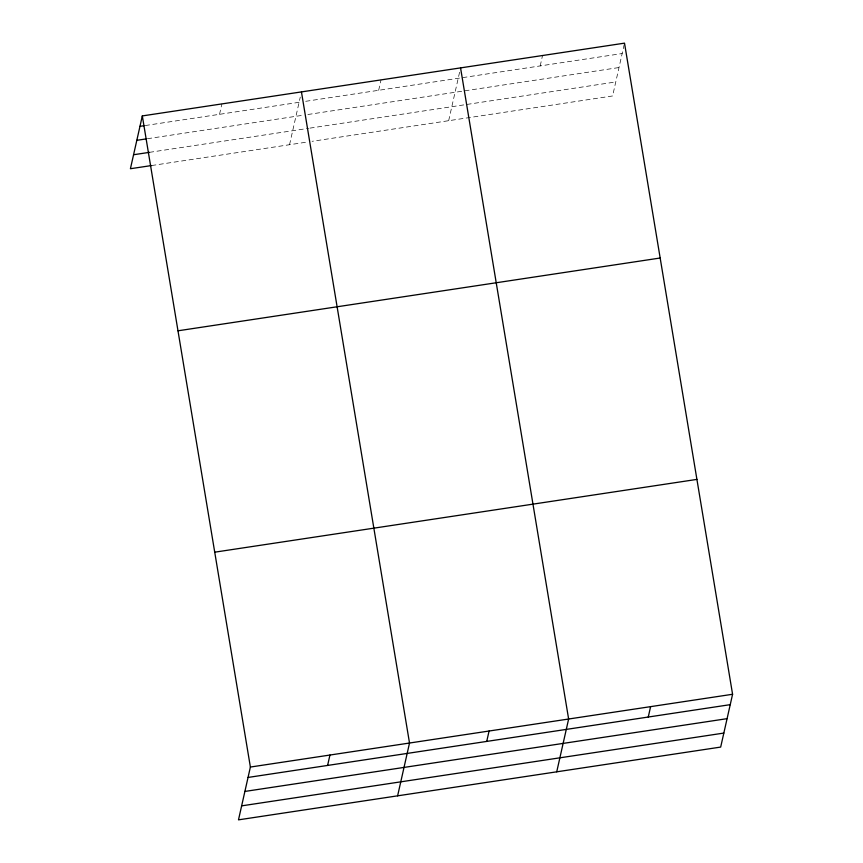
<?xml version="1.0" encoding="UTF-8"?>
<svg xmlns="http://www.w3.org/2000/svg" width="863" height="863" viewBox="0 0 863 863"><rect width="100%" height="100%" fill="white"/><g stroke="black" fill="none" stroke-linecap="round" stroke-linejoin="round"><path stroke-width="0.65" stroke-dasharray="4.32 3.24" d="M219.536 114.315L221.877 103.916M289.547 144.714L300.27 97.109M378.663 90.302L381.004 79.903M448.663 120.701L460.27 69.191M540.195 65.922L542.536 55.523M624.219 44.445L612.611 95.955L312.082 141.316M145.286 125.523L299.105 102.309M305.729 101.305L622.169 53.549M147.433 138.716L302.579 115.308M307.875 114.499L619.019 67.541M149.482 152.341L308.609 128.317M309.936 128.123L615.761 81.963M151.64 165.534L306.786 142.115"/><path stroke-width="1.29" d="M142.319 115.922L250.389 767.045L238.49 819.85L720.681 747.078L732.579 694.273L624.51 43.15L142.319 115.922L130.421 168.727L151.64 165.534M327.606 765.438L329.946 755.039M397.616 795.837L409.515 743.032L301.446 91.91M486.732 741.414L489.073 731.015M556.732 771.813L568.631 719.008L460.562 67.897M648.264 717.034L650.605 706.635M139.979 126.322L143.959 125.728M136.818 140.324L146.106 138.921M133.571 154.736L149.482 152.341M177.983 330.799L660.173 258.015M214.725 552.18L696.916 479.397M250.389 767.045L732.579 694.273M248.048 777.444L730.238 704.661M244.887 791.436L727.088 718.663M241.64 805.859L723.83 733.075"/></g></svg>
